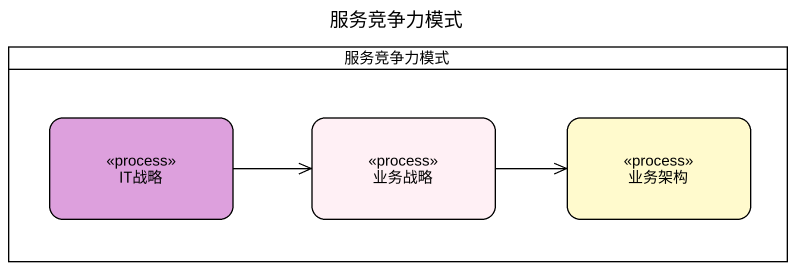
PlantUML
@startuml
title 服务竞争力模式
hide empty description
state 服务竞争力模式 <<partition>> {
  state IT战略 <<process>> #DDA0DD
  state 业务战略 <<process>> #FFF0F5
  state 业务架构 <<process>> #FFFACD
}
IT战略 -right-> 业务战略
业务战略 -right-> 业务架构
@enduml
